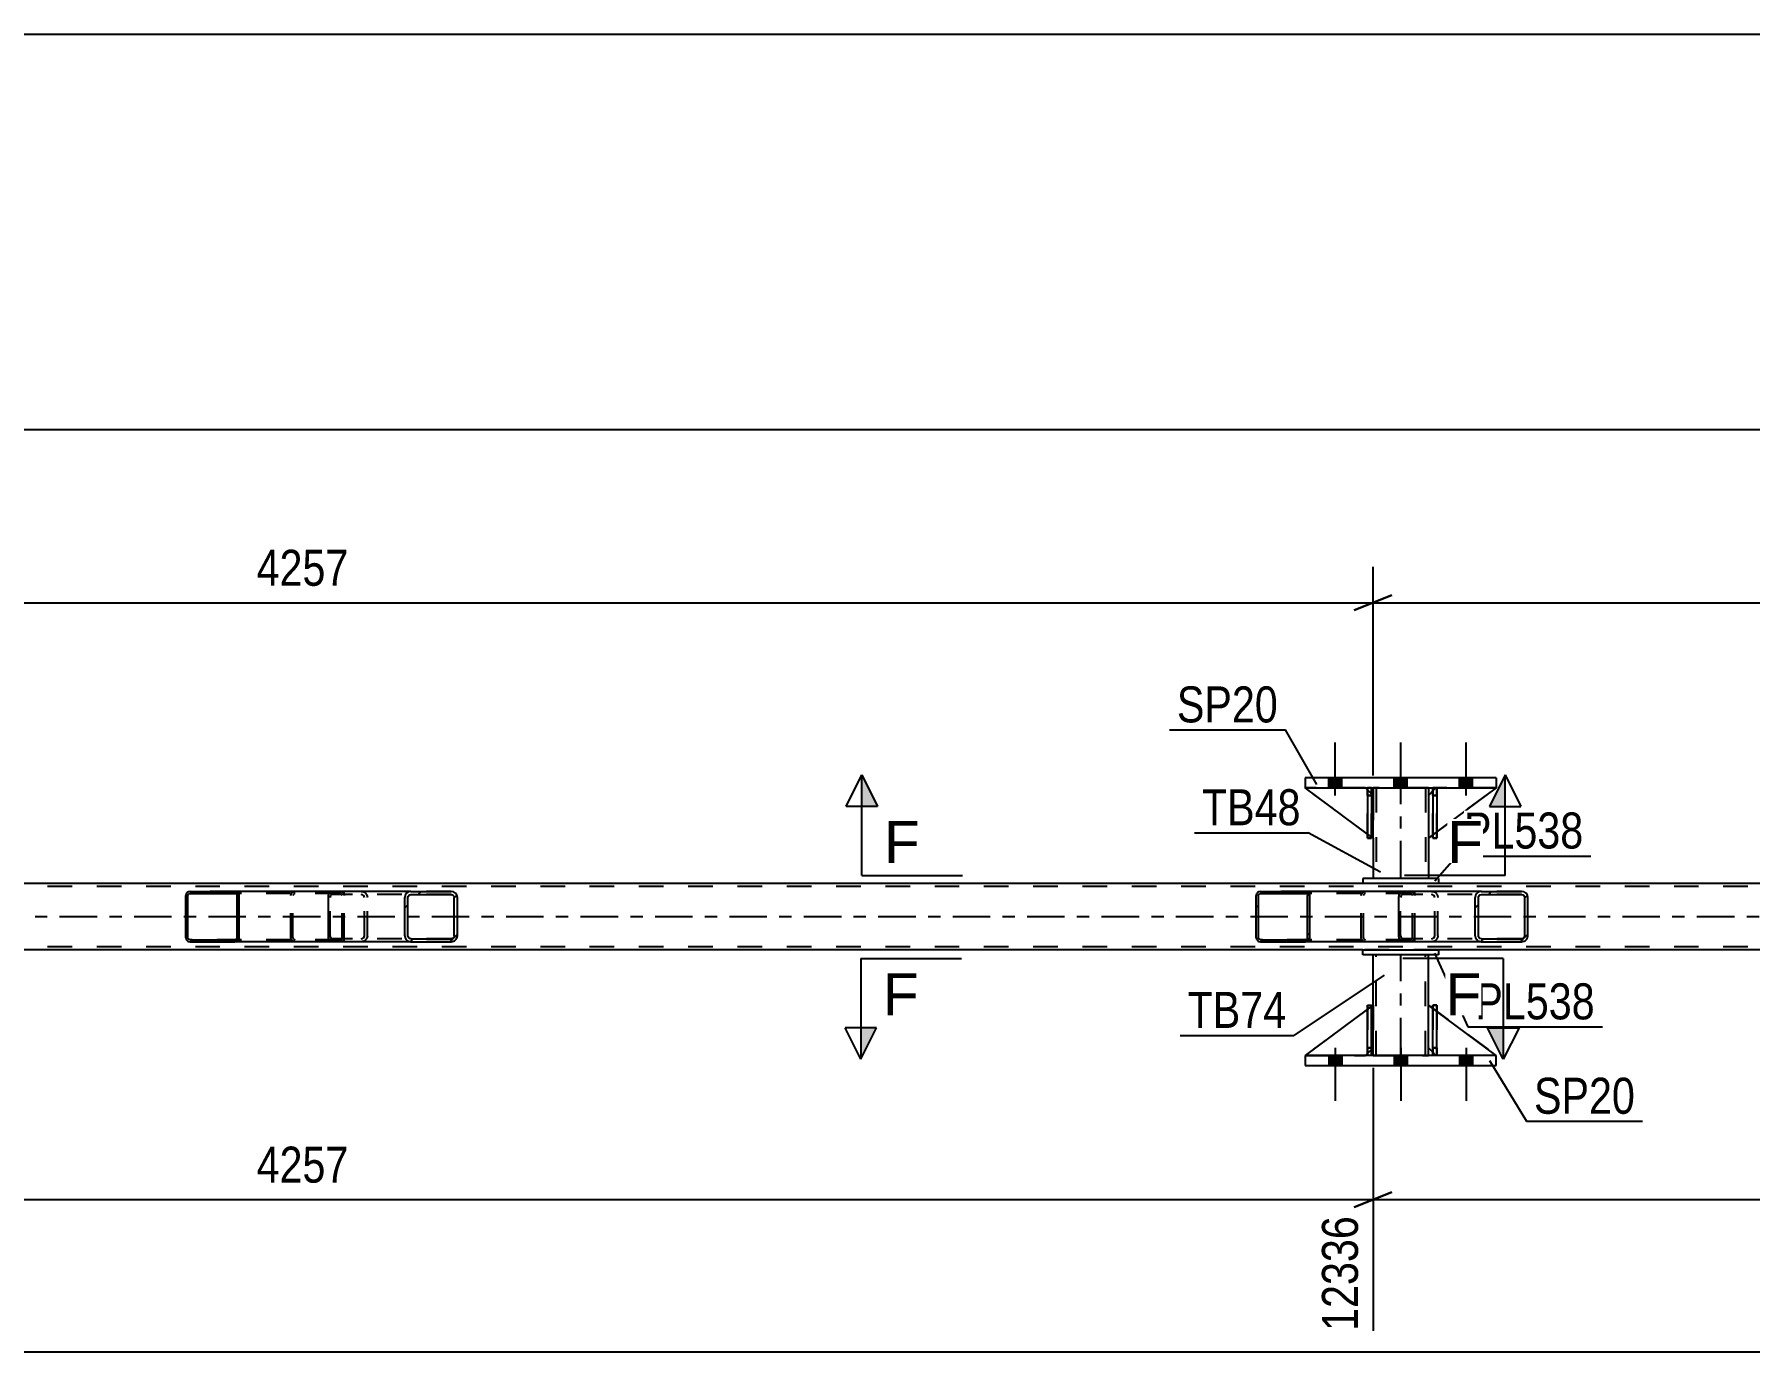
# Model space of a CAD drawing. Header units: millimetres. Extents: x 0 to 1797, y -6 to 560.
# Drawn here: x 1505.7 to 1642.1, y 156.7 to 261.4 of the extents above; entities that cross this region are included whole.
import ezdxf

# ---------------------------------------------------------------- set-up
doc = ezdxf.new("R2010")
doc.units = ezdxf.units.MM
doc.linetypes.add('DXK_LINE_DOT2', pattern=[3.9198, 1.9599, -1.9599])
doc.linetypes.add('DXK_LINE_DOT3', pattern=[5.9187, 2.979, -0.9799, 0.9799, -0.9799])
doc.styles.add('Arial', font='ARIAL.TTF', dxfattribs={"height": 0.2})
doc.styles.add('Arial Narrow', font='ARIALN.TTF', dxfattribs={"height": 0.2})

# ---------------------------------------------------------------- blocks, each defined once
blk = doc.blocks.new('Part-814276781-5389 - 5315')
at = {"color": 2, "linetype": 'Continuous'}
for p, q in [((1617.26, 201.5), (1616.94, 201.5)), ((1616.94, 201.5), (1616.94, 197.5)), ((1617.26, 201.5), (1617.26, 201.5)), ((1617.26, 201.5), (1617.26, 197.5)), ((1617.26, 197.5), (1616.94, 197.5))]:
    blk.add_line(p, q, dxfattribs=at)
at = {"color": 7, "linetype": 'DXK_LINE_DOT2'}
for p, q in [((1616.94, 200.9), (1616.94, 201.5)), ((1617.26, 200.9), (1616.94, 200.9)), ((1616.94, 200.9), (1616.94, 197.5)), ((1617.26, 200.9), (1617.26, 201.5)), ((1617.26, 201.5), (1617.26, 201.5)), ((1617.26, 197.5), (1617.26, 200.9))]:
    blk.add_line(p, q, dxfattribs=at)
blk = doc.blocks.new('Part-814276781-5318 - 5315')
at = {"linetype": 'Continuous'}
h = blk.add_hatch(dxfattribs=at)
h.set_pattern_fill('', scale=0.7, style=0, pattern_type=0)
h.set_pattern_definition([(45, (1521.9888, 193.0652), (-1.57154, 1.57154), [])])
h.paths.add_polyline_path([(1522.01, 192.94), (1521.99, 193.07), (1521.91, 193.17), (1521.8, 193.24), (1521.67, 193.26), (1518.1, 193.26), (1517.97, 193.24), (1517.86, 193.17), (1517.78, 193.07), (1517.76, 192.94), (1517.76, 189.58), (1517.78, 189.46), (1517.86, 189.36), (1517.97, 189.29), (1518.1, 189.26), (1521.67, 189.26), (1521.8, 189.29), (1521.91, 189.36), (1521.99, 189.46), (1522.01, 189.58)])
h.paths.add_polyline_path([(1521.83, 189.52), (1521.79, 189.47), (1521.74, 189.43), (1521.67, 189.42), (1518.1, 189.42), (1518.03, 189.43), (1517.98, 189.47), (1517.94, 189.52), (1517.93, 189.58), (1517.93, 192.94), (1517.94, 193), (1517.98, 193.06), (1518.03, 193.09), (1518.1, 193.1), (1521.67, 193.1), (1521.74, 193.09), (1521.79, 193.06), (1521.83, 193), (1521.84, 192.94), (1521.84, 189.58)])
at = {"color": 2, "linetype": 'Continuous'}
for p, q in [((1517.78, 193.07), (1517.76, 192.94)), ((1517.76, 189.58), (1517.76, 192.94)), ((1517.93, 192.94), (1517.94, 193)), ((1517.93, 189.58), (1517.93, 192.94)), ((1517.94, 193), (1517.98, 193.06)), ((1518.1, 193.26), (1517.97, 193.24)), ((1517.98, 193.06), (1518.03, 193.09)), ((1518.03, 193.09), (1518.1, 193.1)), ((1518.1, 193.26), (1521.67, 193.26)), ((1518.1, 193.1), (1521.67, 193.1)), ((1529.37, 193.26), (1521.67, 193.26)), ((1521.8, 193.24), (1521.67, 193.26)), ((1521.67, 193.1), (1521.74, 193.09)), ((1521.74, 193.09), (1521.79, 193.06)), ((1521.79, 193.06), (1521.83, 193)), ((1521.83, 193), (1521.84, 192.94)), ((1521.84, 189.58), (1521.84, 192.94)), ((1522.01, 192.94), (1521.99, 193.07)), ((1522.01, 189.58), (1522.01, 192.94)), ((1517.76, 189.58), (1517.78, 189.46)), ((1517.94, 189.52), (1517.93, 189.58)), ((1517.98, 189.47), (1517.94, 189.52)), ((1517.97, 189.29), (1518.1, 189.26)), ((1518.03, 189.43), (1517.98, 189.47)), ((1518.1, 189.42), (1518.03, 189.43)), ((1518.1, 189.42), (1521.67, 189.42)), ((1518.1, 189.26), (1521.67, 189.26)), ((1521.74, 189.43), (1521.67, 189.42)), ((1521.67, 189.26), (1521.8, 189.29)), ((1529.37, 189.26), (1521.67, 189.26)), ((1521.79, 189.47), (1521.74, 189.43)), ((1521.83, 189.52), (1521.79, 189.47)), ((1521.84, 189.58), (1521.83, 189.52)), ((1521.99, 189.46), (1522.01, 189.58))]:
    blk.add_line(p, q, dxfattribs=at)
at = {"color": 7, "linetype": 'DXK_LINE_DOT2'}
for p, q in [((1521.67, 193.26), (1518.1, 193.26)), ((1530.02, 193.1), (1518.1, 193.1)), ((1526.11, 192.94), (1526.13, 193.07)), ((1526.11, 189.58), (1526.11, 192.94)), ((1526.29, 193), (1526.28, 192.94)), ((1526.28, 189.58), (1526.28, 192.94)), ((1526.33, 193.06), (1526.29, 193)), ((1526.32, 193.24), (1526.45, 193.26)), ((1526.38, 193.09), (1526.33, 193.06)), ((1526.45, 193.1), (1526.38, 193.09)), ((1530.02, 193.26), (1529.37, 193.26)), ((1530.02, 193.26), (1530.15, 193.24)), ((1530.09, 193.09), (1530.02, 193.1)), ((1530.14, 193.06), (1530.09, 193.09)), ((1530.18, 193), (1530.14, 193.06)), ((1530.19, 192.94), (1530.18, 193)), ((1530.19, 189.58), (1530.19, 192.94)), ((1530.34, 193.07), (1530.36, 192.97)), ((1530.36, 192.97), (1530.36, 192.94)), ((1530.36, 189.58), (1530.36, 192.94)), ((1530.02, 189.42), (1518.1, 189.42)), ((1521.67, 189.26), (1518.1, 189.26)), ((1526.13, 189.46), (1526.11, 189.58)), ((1526.28, 189.58), (1526.29, 189.52)), ((1526.29, 189.52), (1526.33, 189.47)), ((1526.45, 189.26), (1526.32, 189.29)), ((1526.33, 189.47), (1526.34, 189.46)), ((1526.34, 189.46), (1526.38, 189.43)), ((1526.38, 189.43), (1526.45, 189.42)), ((1530.02, 189.26), (1529.37, 189.26)), ((1530.02, 189.42), (1530.09, 189.43)), ((1530.15, 189.29), (1530.02, 189.26)), ((1530.09, 189.43), (1530.14, 189.47)), ((1530.14, 189.47), (1530.18, 189.52)), ((1530.18, 189.52), (1530.19, 189.58)), ((1530.36, 189.56), (1530.34, 189.46)), ((1530.36, 189.58), (1530.36, 189.56))]:
    blk.add_line(p, q, dxfattribs=at)
at = {"color": 2, "linetype": 'Continuous'}
for centre, start, end in [((1518.09, 192.93), 110.7583, 155.68), ((1521.69, 192.93), 24.32, 69.2417), ((1518.09, 189.6), 204.32, 249.2417), ((1521.69, 189.6), 290.7583, 335.68)]:
    blk.add_arc(centre, 0.331, start, end, dxfattribs=at)
at = {"color": 7, "linetype": 'DXK_LINE_DOT2'}
for centre, start, end in [((1526.43, 192.93), 110.7583, 155.68), ((1530.04, 192.93), 24.32, 69.2417), ((1526.43, 189.6), 204.32, 249.2417), ((1530.04, 189.6), 290.7583, 335.68)]:
    blk.add_arc(centre, 0.331, start, end, dxfattribs=at)
blk = doc.blocks.new('Part-814276781-5432 - 5315')
at = {"color": 2, "linetype": 'Continuous'}
for p, q in [((1611.74, 180.22), (1611.74, 184.22)), ((1611.74, 184.22), (1612.06, 184.22)), ((1612.06, 180.22), (1612.06, 184.22)), ((1611.74, 180.22), (1611.74, 180.22)), ((1612.06, 180.22), (1611.74, 180.22))]:
    blk.add_line(p, q, dxfattribs=at)
at = {"color": 7, "linetype": 'DXK_LINE_DOT2'}
for p, q in [((1611.74, 184.22), (1611.74, 180.82)), ((1612.06, 180.82), (1612.06, 184.22)), ((1611.74, 180.82), (1611.74, 180.22)), ((1611.74, 180.82), (1612.06, 180.82)), ((1612.06, 180.22), (1612.06, 180.82)), ((1612.06, 180.22), (1612.06, 180.22))]:
    blk.add_line(p, q, dxfattribs=at)
blk = doc.blocks.new('Part-814276781-5319 - 5315')
at = {"linetype": 'Continuous'}
h = blk.add_hatch(dxfattribs=at)
h.set_pattern_fill('', scale=0.7, style=0, pattern_type=0)
h.set_pattern_definition([(45, (1539.3211, 192.9664), (-1.57154, 1.57154), [])])
h.paths.add_polyline_path([(1539.36, 192.78), (1539.32, 192.97), (1539.21, 193.12), (1539.05, 193.23), (1538.86, 193.26), (1535.67, 193.26), (1535.48, 193.23), (1535.32, 193.12), (1535.21, 192.97), (1535.17, 192.78), (1535.17, 189.74), (1535.21, 189.56), (1535.32, 189.4), (1535.48, 189.3), (1535.67, 189.26), (1538.86, 189.26), (1539.05, 189.3), (1539.21, 189.4), (1539.32, 189.56), (1539.36, 189.74)])
h.paths.add_polyline_path([(1539.09, 189.65), (1539.03, 189.57), (1538.95, 189.52), (1538.86, 189.5), (1535.67, 189.5), (1535.58, 189.52), (1535.49, 189.57), (1535.44, 189.65), (1535.42, 189.74), (1535.42, 192.78), (1535.44, 192.87), (1535.49, 192.95), (1535.58, 193), (1535.67, 193.02), (1538.86, 193.02), (1538.95, 193), (1539.03, 192.95), (1539.09, 192.87), (1539.11, 192.78), (1539.11, 189.74)])
at = {"color": 2, "linetype": 'Continuous'}
for p, q in [((1529.1, 192.78), (1529.12, 192.97)), ((1529.1, 189.74), (1529.1, 192.78)), ((1529.12, 192.97), (1529.18, 193.12)), ((1529.18, 193.12), (1529.27, 193.23)), ((1529.27, 193.23), (1529.37, 193.26)), ((1535.67, 193.26), (1529.37, 193.26)), ((1535.21, 192.97), (1535.17, 192.78)), ((1535.17, 189.74), (1535.17, 192.78)), ((1535.42, 192.78), (1535.44, 192.87)), ((1535.42, 189.74), (1535.42, 192.78)), ((1535.44, 192.87), (1535.49, 192.95)), ((1535.67, 193.26), (1535.48, 193.23)), ((1535.49, 192.95), (1535.58, 193)), ((1535.58, 193), (1535.67, 193.02)), ((1535.67, 193.26), (1538.86, 193.26)), ((1535.67, 193.02), (1538.86, 193.02)), ((1539.05, 193.23), (1538.86, 193.26)), ((1538.86, 193.02), (1538.95, 193)), ((1538.95, 193), (1539.03, 192.95)), ((1539.03, 192.95), (1539.09, 192.87)), ((1539.09, 192.87), (1539.11, 192.78)), ((1539.11, 189.74), (1539.11, 192.78)), ((1539.36, 192.78), (1539.32, 192.97)), ((1539.36, 189.74), (1539.36, 192.78)), ((1529.12, 189.56), (1529.1, 189.74)), ((1535.17, 189.74), (1535.21, 189.56)), ((1535.44, 189.65), (1535.42, 189.74)), ((1535.49, 189.57), (1535.44, 189.65)), ((1539.09, 189.65), (1539.03, 189.57)), ((1539.11, 189.74), (1539.09, 189.65)), ((1539.32, 189.56), (1539.36, 189.74)), ((1529.18, 189.4), (1529.12, 189.56)), ((1529.27, 189.3), (1529.18, 189.4)), ((1529.37, 189.26), (1529.27, 189.3)), ((1535.67, 189.26), (1529.37, 189.26)), ((1535.48, 189.3), (1535.67, 189.26)), ((1535.58, 189.52), (1535.49, 189.57)), ((1535.67, 189.5), (1535.58, 189.52)), ((1535.67, 189.5), (1538.86, 189.5)), ((1535.67, 189.26), (1538.86, 189.26)), ((1538.95, 189.52), (1538.86, 189.5)), ((1538.86, 189.26), (1539.05, 189.3)), ((1539.03, 189.57), (1538.95, 189.52))]:
    blk.add_line(p, q, dxfattribs=at)
at = {"color": 7, "linetype": 'DXK_LINE_DOT2'}
for p, q in [((1529.25, 192.87), (1529.24, 192.78)), ((1529.24, 189.74), (1529.24, 192.78)), ((1529.28, 192.95), (1529.25, 192.87)), ((1529.32, 193), (1529.28, 192.95)), ((1529.37, 193.02), (1529.32, 193)), ((1538.86, 193.02), (1529.37, 193.02)), ((1530.36, 193.02), (1530.36, 193.26)), ((1531.71, 193.26), (1531.9, 193.23)), ((1531.8, 193), (1531.71, 193.02)), ((1531.88, 192.95), (1531.8, 193)), ((1531.94, 192.87), (1531.88, 192.95)), ((1531.96, 192.78), (1531.94, 192.87)), ((1531.96, 189.74), (1531.96, 192.78)), ((1532.17, 192.97), (1532.21, 192.78)), ((1532.21, 189.74), (1532.21, 192.78)), ((1538.86, 193.26), (1535.67, 193.26)), ((1529.24, 189.74), (1529.25, 189.65)), ((1529.25, 189.65), (1529.28, 189.57)), ((1531.88, 189.57), (1531.94, 189.65)), ((1531.94, 189.65), (1531.96, 189.74)), ((1532.21, 189.74), (1532.17, 189.56)), ((1529.28, 189.57), (1529.32, 189.52)), ((1529.32, 189.52), (1529.37, 189.5)), ((1538.86, 189.5), (1529.37, 189.5)), ((1530.36, 189.26), (1530.36, 189.5)), ((1531.71, 189.5), (1531.8, 189.52)), ((1531.9, 189.3), (1531.71, 189.26)), ((1531.8, 189.52), (1531.88, 189.57)), ((1538.86, 189.26), (1535.67, 189.26))]:
    blk.add_line(p, q, dxfattribs=at)
for centre, start, end in [((1531.72, 192.77), 23.8494, 68.8059), ((1531.72, 189.76), 291.1941, 336.1506)]:
    blk.add_arc(centre, 0.492, start, end, dxfattribs=at)
at = {"color": 2, "linetype": 'Continuous'}
for centre, start, end in [((1535.66, 192.77), 111.1941, 156.1506), ((1538.87, 192.77), 23.8494, 68.8059), ((1535.66, 189.76), 203.8494, 248.8059), ((1538.87, 189.76), 291.1941, 336.1506)]:
    blk.add_arc(centre, 0.492, start, end, dxfattribs=at)
blk = doc.blocks.new('Part-814276781-5442 - 5315')
at = {"color": 7, "linetype": 'DXK_LINE_DOT2'}
for p, q in [((1612.18, 184.22), (1606.78, 180.22)), ((1612.18, 180.82), (1612.18, 184.22)), ((1612.18, 184.22), (1612.18, 180.82)), ((1606.78, 180.22), (1611.58, 180.22)), ((1611.58, 180.22), (1612.18, 180.82)), ((1612.18, 180.82), (1611.58, 180.22)), ((1612.18, 180.82), (1612.18, 180.82))]:
    blk.add_line(p, q, dxfattribs=at)
blk = doc.blocks.new('Part-814276781-5431 - 5315')
at = {"color": 2, "linetype": 'Continuous'}
for p, q in [((1612.18, 184.22), (1612.18, 188.22)), ((1616.58, 184.22), (1616.58, 188.22)), ((1612.18, 180.22), (1612.18, 180.82)), ((1616.58, 180.22), (1616.58, 180.82))]:
    blk.add_line(p, q, dxfattribs=at)
at = {"color": 7, "linetype": 'DXK_LINE_DOT2'}
for p, q in [((1616.58, 188.22), (1612.18, 188.22)), ((1612.42, 180.22), (1612.42, 188.22)), ((1616.34, 180.22), (1616.34, 188.22)), ((1612.18, 180.82), (1612.18, 184.22)), ((1616.58, 180.82), (1616.58, 184.22)), ((1612.18, 180.22), (1616.58, 180.22))]:
    blk.add_line(p, q, dxfattribs=at)
at = {"color": 7, "linetype": 'DXK_LINE_DOT3'}
blk.add_line((1614.38, 180.22), (1614.38, 188.22), dxfattribs=at)
blk = doc.blocks.new('Part-814276781-5439 - 5315')
at = {"color": 2, "linetype": 'Continuous'}
for p, q in [((1612.18, 184.22), (1612.06, 184.13)), ((1612.18, 180.82), (1612.18, 184.22)), ((1611.74, 183.89), (1606.78, 180.22)), ((1611.74, 180.38), (1611.58, 180.22)), ((1612.18, 180.82), (1612.06, 180.7)), ((1612.18, 180.82), (1612.18, 180.82))]:
    blk.add_line(p, q, dxfattribs=at)
at = {"color": 7, "linetype": 'DXK_LINE_DOT2'}
for p, q in [((1612.18, 180.82), (1612.18, 184.22)), ((1612.06, 184.13), (1611.74, 183.89)), ((1606.78, 180.22), (1611.58, 180.22)), ((1612.18, 180.82), (1611.58, 180.22)), ((1612.06, 180.7), (1611.74, 180.38))]:
    blk.add_line(p, q, dxfattribs=at)
blk = doc.blocks.new('Part-814276781-5365 - 5315')
at = {"color": 2, "linetype": 'Continuous'}
for p, q in [((1621.98, 202.3), (1606.78, 202.3)), ((1606.78, 202.3), (1606.78, 201.5)), ((1621.98, 202.3), (1621.98, 201.5)), ((1606.78, 201.5), (1621.98, 201.5))]:
    blk.add_line(p, q, dxfattribs=at)
blk = doc.blocks.new('Bolt-814276781-5426 - 5315')
at = {"linetype": 'Continuous'}
for points in [[(1609.7, 180.22), (1608.66, 180.22), (1608.66, 179.42), (1609.7, 179.42)], [(1609.7, 180.22), (1608.66, 180.22), (1608.66, 179.42), (1609.7, 179.42)], [(1609.7, 180.22), (1608.66, 180.22), (1608.66, 179.42), (1609.7, 179.42)], [(1614.9, 180.22), (1613.86, 180.22), (1613.86, 179.42), (1614.9, 179.42)], [(1614.9, 180.22), (1613.86, 180.22), (1613.86, 179.42), (1614.9, 179.42)], [(1620.1, 180.22), (1619.06, 180.22), (1619.06, 179.42), (1620.1, 179.42)], [(1620.1, 180.22), (1619.06, 180.22), (1619.06, 179.42), (1620.1, 179.42)], [(1620.1, 180.22), (1619.06, 180.22), (1619.06, 179.42), (1620.1, 179.42)]]:
    blk.add_hatch(color=1, dxfattribs=at).paths.add_polyline_path(points)
at = {"color": 1, "linetype": 'Continuous'}
for p, q in [((1608.66, 180.22), (1608.66, 179.42)), ((1608.66, 180.22), (1608.66, 179.42)), ((1608.66, 180.22), (1608.66, 179.42)), ((1609.18, 180.82), (1609.18, 176.62)), ((1609.18, 180.82), (1609.18, 176.62)), ((1609.18, 180.82), (1609.18, 176.62)), ((1609.7, 180.22), (1609.7, 179.42)), ((1609.7, 180.22), (1609.7, 179.42)), ((1609.7, 180.22), (1609.7, 179.42)), ((1613.86, 180.22), (1613.86, 179.42)), ((1613.86, 180.22), (1613.86, 179.42)), ((1614.38, 180.82), (1614.38, 176.62)), ((1614.38, 180.82), (1614.38, 176.62)), ((1614.9, 180.22), (1614.9, 179.42)), ((1614.9, 180.22), (1614.9, 179.42)), ((1619.06, 180.22), (1619.06, 179.42)), ((1619.06, 180.22), (1619.06, 179.42)), ((1619.06, 180.22), (1619.06, 179.42)), ((1619.58, 180.82), (1619.58, 176.62)), ((1619.58, 180.82), (1619.58, 176.62)), ((1619.58, 180.82), (1619.58, 176.62)), ((1620.1, 180.22), (1620.1, 179.42)), ((1620.1, 180.22), (1620.1, 179.42)), ((1620.1, 180.22), (1620.1, 179.42))]:
    blk.add_line(p, q, dxfattribs=at)
blk = doc.blocks.new('Part-814276781-5490 - 5315')
at = {"color": 7, "linetype": 'DXK_LINE_DOT2'}
for p, q in [((1616.58, 180.82), (1616.58, 184.22)), ((1616.58, 184.22), (1621.98, 180.22)), ((1617.18, 180.22), (1616.58, 180.82)), ((1621.98, 180.22), (1617.18, 180.22))]:
    blk.add_line(p, q, dxfattribs=at)
blk = doc.blocks.new('Part-814276781-5379 - 5315')
at = {"color": 7, "linetype": 'DXK_LINE_DOT2'}
for p, q in [((1612.18, 197.5), (1606.78, 201.5)), ((1606.78, 201.5), (1611.58, 201.5)), ((1611.58, 201.5), (1612.18, 200.9)), ((1612.18, 200.9), (1611.58, 201.5)), ((1612.18, 200.9), (1612.18, 197.5)), ((1612.18, 200.9), (1612.18, 200.9)), ((1612.18, 200.9), (1612.18, 197.5))]:
    blk.add_line(p, q, dxfattribs=at)
blk = doc.blocks.new('Part-814276781-5380 - 5315')
at = {"color": 2, "linetype": 'Continuous'}
for p, q in [((1612.06, 201.5), (1611.74, 201.5)), ((1611.74, 201.5), (1611.74, 197.5)), ((1612.06, 201.5), (1612.06, 201.5)), ((1612.06, 201.5), (1612.06, 197.5)), ((1612.06, 197.5), (1611.74, 197.5))]:
    blk.add_line(p, q, dxfattribs=at)
at = {"color": 7, "linetype": 'DXK_LINE_DOT2'}
for p, q in [((1611.74, 200.9), (1611.74, 201.5)), ((1612.06, 200.9), (1611.74, 200.9)), ((1611.74, 200.9), (1611.74, 197.5)), ((1612.06, 200.9), (1612.06, 201.5)), ((1612.06, 201.5), (1612.06, 201.5)), ((1612.06, 197.5), (1612.06, 200.9))]:
    blk.add_line(p, q, dxfattribs=at)
blk = doc.blocks.new('Part-814276781-5445 - 5315')
at = {"color": 7, "linetype": 'DXK_LINE_DOT2'}
for p, q in [((1611.74, 200.9), (1611.74, 201.5)), ((1611.74, 201.5), (1611.74, 201.5)), ((1611.74, 201.5), (1611.74, 197.5)), ((1612.06, 201.5), (1611.74, 201.5)), ((1611.74, 197.5), (1611.74, 200.9)), ((1611.74, 200.9), (1612.06, 200.9)), ((1612.06, 200.9), (1612.06, 201.5)), ((1612.06, 197.5), (1612.06, 201.5)), ((1612.06, 200.9), (1612.06, 197.5)), ((1611.74, 197.5), (1612.06, 197.5))]:
    blk.add_line(p, q, dxfattribs=at)
blk = doc.blocks.new('Part-814276781-5381 - 5315')
at = {"color": 7, "linetype": 'DXK_LINE_DOT2'}
for p, q in [((1617.26, 184.22), (1616.94, 184.22)), ((1616.94, 180.82), (1616.94, 184.22)), ((1616.94, 184.22), (1616.94, 180.22)), ((1617.26, 184.22), (1617.26, 180.82)), ((1617.26, 180.22), (1617.26, 184.22)), ((1617.26, 180.82), (1616.94, 180.82)), ((1616.94, 180.22), (1616.94, 180.82)), ((1617.26, 180.22), (1616.94, 180.22)), ((1617.26, 180.82), (1617.26, 180.22)), ((1617.26, 180.22), (1617.26, 180.22))]:
    blk.add_line(p, q, dxfattribs=at)
blk = doc.blocks.new('Bolt-814276781-5391 - 5315')
at = {"linetype": 'Continuous'}
for points in [[(1608.66, 201.5), (1609.7, 201.5), (1609.7, 202.3), (1608.66, 202.3)], [(1608.66, 201.5), (1609.7, 201.5), (1609.7, 202.3), (1608.66, 202.3)], [(1608.66, 201.5), (1609.7, 201.5), (1609.7, 202.3), (1608.66, 202.3)], [(1613.86, 201.5), (1614.9, 201.5), (1614.9, 202.3), (1613.86, 202.3)], [(1613.86, 201.5), (1614.9, 201.5), (1614.9, 202.3), (1613.86, 202.3)], [(1619.06, 201.5), (1620.1, 201.5), (1620.1, 202.3), (1619.06, 202.3)], [(1619.06, 201.5), (1620.1, 201.5), (1620.1, 202.3), (1619.06, 202.3)], [(1619.06, 201.5), (1620.1, 201.5), (1620.1, 202.3), (1619.06, 202.3)]]:
    blk.add_hatch(color=1, dxfattribs=at).paths.add_polyline_path(points)
at = {"color": 1, "linetype": 'Continuous'}
for p, q in [((1609.18, 200.9), (1609.18, 205.1)), ((1609.18, 200.9), (1609.18, 205.1)), ((1609.18, 200.9), (1609.18, 205.1)), ((1614.38, 200.9), (1614.38, 205.1)), ((1614.38, 200.9), (1614.38, 205.1)), ((1619.58, 200.9), (1619.58, 205.1)), ((1619.58, 200.9), (1619.58, 205.1)), ((1619.58, 200.9), (1619.58, 205.1)), ((1608.66, 201.5), (1608.66, 202.3)), ((1608.66, 201.5), (1608.66, 202.3)), ((1608.66, 201.5), (1608.66, 202.3)), ((1609.7, 201.5), (1609.7, 202.3)), ((1609.7, 201.5), (1609.7, 202.3)), ((1609.7, 201.5), (1609.7, 202.3)), ((1613.86, 201.5), (1613.86, 202.3)), ((1613.86, 201.5), (1613.86, 202.3)), ((1614.9, 201.5), (1614.9, 202.3)), ((1614.9, 201.5), (1614.9, 202.3)), ((1619.06, 201.5), (1619.06, 202.3)), ((1619.06, 201.5), (1619.06, 202.3)), ((1619.06, 201.5), (1619.06, 202.3)), ((1620.1, 201.5), (1620.1, 202.3)), ((1620.1, 201.5), (1620.1, 202.3)), ((1620.1, 201.5), (1620.1, 202.3))]:
    blk.add_line(p, q, dxfattribs=at)
blk = doc.blocks.new('Part-814276781-5412 - 5315')
at = {"linetype": 'Continuous'}
h = blk.add_hatch(dxfattribs=at)
h.set_pattern_fill('', scale=0.7, style=0, pattern_type=0)
h.set_pattern_definition([(45, (1607.123, 193.0652), (-1.57154, 1.57154), [])])
h.paths.add_polyline_path([(1607.15, 192.94), (1607.12, 193.07), (1607.05, 193.17), (1606.94, 193.24), (1606.81, 193.26), (1603.23, 193.26), (1603.1, 193.24), (1602.99, 193.17), (1602.92, 193.07), (1602.89, 192.94), (1602.89, 189.58), (1602.92, 189.46), (1602.99, 189.36), (1603.1, 189.29), (1603.23, 189.26), (1606.81, 189.26), (1606.94, 189.29), (1607.05, 189.36), (1607.12, 189.46), (1607.15, 189.58)])
h.paths.add_polyline_path([(1606.97, 189.52), (1606.93, 189.47), (1606.87, 189.43), (1606.81, 189.42), (1603.23, 189.42), (1603.17, 189.43), (1603.11, 189.47), (1603.08, 189.52), (1603.06, 189.58), (1603.06, 192.94), (1603.08, 193), (1603.11, 193.06), (1603.17, 193.09), (1603.23, 193.1), (1606.81, 193.1), (1606.87, 193.09), (1606.93, 193.06), (1606.97, 193), (1606.98, 192.94), (1606.98, 189.58)])
at = {"color": 2, "linetype": 'Continuous'}
for p, q in [((1602.92, 193.07), (1602.89, 192.94)), ((1602.89, 189.58), (1602.89, 192.94)), ((1603.06, 192.94), (1603.08, 193)), ((1603.06, 189.58), (1603.06, 192.94)), ((1603.08, 193), (1603.11, 193.06)), ((1603.23, 193.26), (1603.1, 193.24)), ((1603.11, 193.06), (1603.17, 193.09)), ((1603.17, 193.09), (1603.23, 193.1)), ((1603.23, 193.26), (1606.81, 193.26)), ((1603.23, 193.1), (1606.81, 193.1)), ((1614.51, 193.26), (1606.81, 193.26)), ((1606.94, 193.24), (1606.81, 193.26)), ((1606.81, 193.1), (1606.87, 193.09)), ((1606.87, 193.09), (1606.93, 193.06)), ((1606.93, 193.06), (1606.97, 193)), ((1606.97, 193), (1606.98, 192.94)), ((1606.98, 189.58), (1606.98, 192.94)), ((1607.15, 192.94), (1607.12, 193.07)), ((1607.15, 189.58), (1607.15, 192.94)), ((1602.89, 189.58), (1602.92, 189.46)), ((1603.08, 189.52), (1603.06, 189.58)), ((1603.11, 189.47), (1603.08, 189.52)), ((1603.1, 189.29), (1603.23, 189.26)), ((1603.17, 189.43), (1603.11, 189.47)), ((1603.23, 189.42), (1603.17, 189.43)), ((1603.23, 189.42), (1606.81, 189.42)), ((1603.23, 189.26), (1606.81, 189.26)), ((1606.87, 189.43), (1606.81, 189.42)), ((1606.81, 189.26), (1606.94, 189.29)), ((1614.51, 189.26), (1606.81, 189.26)), ((1606.93, 189.47), (1606.87, 189.43)), ((1606.97, 189.52), (1606.93, 189.47)), ((1606.98, 189.58), (1606.97, 189.52)), ((1607.12, 189.46), (1607.15, 189.58))]:
    blk.add_line(p, q, dxfattribs=at)
at = {"color": 7, "linetype": 'DXK_LINE_DOT2'}
for p, q in [((1606.81, 193.26), (1603.23, 193.26)), ((1615.16, 193.1), (1603.23, 193.1)), ((1611.24, 192.94), (1611.27, 193.07)), ((1611.24, 189.58), (1611.24, 192.94)), ((1611.42, 193), (1611.41, 192.94)), ((1611.41, 189.58), (1611.41, 192.94)), ((1611.46, 193.06), (1611.42, 193)), ((1611.45, 193.24), (1611.58, 193.26)), ((1611.52, 193.09), (1611.46, 193.06)), ((1611.58, 193.1), (1611.52, 193.09)), ((1615.16, 193.26), (1614.51, 193.26)), ((1615.16, 193.26), (1615.29, 193.24)), ((1615.22, 193.09), (1615.16, 193.1)), ((1615.28, 193.06), (1615.22, 193.09)), ((1615.32, 193), (1615.28, 193.06)), ((1615.33, 192.94), (1615.32, 193)), ((1615.33, 189.58), (1615.33, 192.94)), ((1615.47, 193.07), (1615.49, 192.97)), ((1615.49, 192.97), (1615.5, 192.94)), ((1615.5, 189.58), (1615.5, 192.94)), ((1615.16, 189.42), (1603.23, 189.42)), ((1606.81, 189.26), (1603.23, 189.26)), ((1611.27, 189.46), (1611.24, 189.58)), ((1611.41, 189.58), (1611.42, 189.52)), ((1611.42, 189.52), (1611.46, 189.47)), ((1611.58, 189.26), (1611.45, 189.29)), ((1611.46, 189.47), (1611.48, 189.46)), ((1611.48, 189.46), (1611.52, 189.43)), ((1611.52, 189.43), (1611.58, 189.42)), ((1615.16, 189.26), (1614.51, 189.26)), ((1615.16, 189.42), (1615.22, 189.43)), ((1615.29, 189.29), (1615.16, 189.26)), ((1615.22, 189.43), (1615.28, 189.47)), ((1615.28, 189.47), (1615.32, 189.52)), ((1615.32, 189.52), (1615.33, 189.58)), ((1615.49, 189.56), (1615.47, 189.46)), ((1615.5, 189.58), (1615.49, 189.56))]:
    blk.add_line(p, q, dxfattribs=at)
at = {"color": 2, "linetype": 'Continuous'}
for centre, start, end in [((1603.22, 192.93), 110.7583, 155.68), ((1606.82, 192.93), 24.32, 69.2417), ((1603.22, 189.6), 204.32, 249.2417), ((1606.82, 189.6), 290.7583, 335.68)]:
    blk.add_arc(centre, 0.331, start, end, dxfattribs=at)
at = {"color": 7, "linetype": 'DXK_LINE_DOT2'}
for centre, start, end in [((1611.57, 192.93), 110.7583, 155.68), ((1615.17, 192.93), 24.32, 69.2417), ((1611.57, 189.6), 204.32, 249.2417), ((1615.17, 189.6), 290.7583, 335.68)]:
    blk.add_arc(centre, 0.331, start, end, dxfattribs=at)
blk = doc.blocks.new('Part-814276781-5436 - 5315')
at = {"color": 7, "linetype": 'DXK_LINE_DOT2'}
for p, q in [((1616.94, 200.9), (1616.94, 201.5)), ((1616.94, 201.5), (1616.94, 201.5)), ((1616.94, 201.5), (1616.94, 197.5)), ((1617.26, 201.5), (1616.94, 201.5)), ((1616.94, 197.5), (1616.94, 200.9)), ((1616.94, 200.9), (1617.26, 200.9)), ((1617.26, 200.9), (1617.26, 201.5)), ((1617.26, 197.5), (1617.26, 201.5)), ((1617.26, 200.9), (1617.26, 197.5)), ((1616.94, 197.5), (1617.26, 197.5))]:
    blk.add_line(p, q, dxfattribs=at)
blk = doc.blocks.new('Part-814276781-5449 - 5315')
at = {"color": 2, "linetype": 'Continuous'}
for p, q in [((1611.74, 197.83), (1606.78, 201.5)), ((1611.74, 201.35), (1611.58, 201.5)), ((1612.18, 200.9), (1612.06, 201.03)), ((1612.18, 200.9), (1612.18, 200.9)), ((1612.18, 197.5), (1612.18, 200.9)), ((1612.06, 197.6), (1612.18, 197.5)), ((1612.18, 197.5), (1612.18, 197.5))]:
    blk.add_line(p, q, dxfattribs=at)
at = {"color": 7, "linetype": 'DXK_LINE_DOT2'}
for p, q in [((1611.58, 201.5), (1606.78, 201.5)), ((1611.58, 201.5), (1612.18, 200.9)), ((1612.06, 201.03), (1611.74, 201.35)), ((1612.18, 200.9), (1612.18, 197.5)), ((1612.06, 197.6), (1611.74, 197.83))]:
    blk.add_line(p, q, dxfattribs=at)
blk = doc.blocks.new('Part-814276781-5456 - 5315')
at = {"color": 2, "linetype": 'Continuous'}
for p, q in [((1611.38, 188.62), (1617.38, 188.62)), ((1611.38, 188.22), (1611.38, 188.62)), ((1617.38, 188.62), (1617.38, 188.22)), ((1617.38, 188.22), (1611.38, 188.22))]:
    blk.add_line(p, q, dxfattribs=at)
blk = doc.blocks.new('Part-814276781-5461 - 5315')
at = {"color": 2, "linetype": 'Continuous'}
for p, q in [((1617.38, 194.3), (1611.38, 194.3)), ((1611.38, 194.3), (1611.38, 193.9)), ((1617.38, 193.9), (1611.38, 193.9)), ((1617.38, 194.3), (1617.38, 193.9))]:
    blk.add_line(p, q, dxfattribs=at)
blk = doc.blocks.new('Part-814276781-5500 - 5315')
at = {"color": 2, "linetype": 'Continuous'}
for p, q in [((1616.94, 180.22), (1616.94, 184.22)), ((1616.94, 184.22), (1617.26, 184.22)), ((1617.26, 180.22), (1617.26, 184.22)), ((1616.94, 180.22), (1616.94, 180.22)), ((1617.26, 180.22), (1616.94, 180.22))]:
    blk.add_line(p, q, dxfattribs=at)
at = {"color": 7, "linetype": 'DXK_LINE_DOT2'}
for p, q in [((1616.94, 184.22), (1616.94, 180.82)), ((1617.26, 180.82), (1617.26, 184.22)), ((1616.94, 180.82), (1616.94, 180.22)), ((1616.94, 180.82), (1617.26, 180.82)), ((1617.26, 180.22), (1617.26, 180.82)), ((1617.26, 180.22), (1617.26, 180.22))]:
    blk.add_line(p, q, dxfattribs=at)
blk = doc.blocks.new('Part-814276781-5501 - 5315')
at = {"color": 7, "linetype": 'DXK_LINE_DOT2'}
for p, q in [((1611.74, 184.22), (1612.06, 184.22)), ((1611.74, 180.82), (1611.74, 184.22)), ((1611.74, 184.22), (1611.74, 180.22)), ((1612.06, 184.22), (1612.06, 180.82)), ((1612.06, 180.22), (1612.06, 184.13)), ((1612.06, 180.82), (1611.74, 180.82)), ((1611.74, 180.22), (1611.74, 180.82)), ((1612.06, 180.22), (1611.74, 180.22)), ((1612.06, 180.82), (1612.06, 180.22)), ((1612.06, 180.22), (1612.06, 180.22))]:
    blk.add_line(p, q, dxfattribs=at)
blk = doc.blocks.new('Part-814276781-5529 - 5315')
at = {"color": 2, "linetype": 'Continuous'}
for p, q in [((1621.98, 180.22), (1606.78, 180.22)), ((1606.78, 180.22), (1606.78, 179.42)), ((1621.98, 179.42), (1621.98, 180.22)), ((1606.78, 179.42), (1621.98, 179.42))]:
    blk.add_line(p, q, dxfattribs=at)
blk = doc.blocks.new('Part-814276781-5532 - 5315')
at = {"color": 2, "linetype": 'Continuous'}
for p, q in [((1616.58, 180.82), (1616.58, 184.22)), ((1616.94, 183.96), (1616.58, 184.22)), ((1621.98, 180.22), (1617.26, 183.72)), ((1616.94, 180.47), (1616.58, 180.82))]:
    blk.add_line(p, q, dxfattribs=at)
at = {"color": 7, "linetype": 'DXK_LINE_DOT2'}
for p, q in [((1617.26, 183.72), (1616.94, 183.96)), ((1617.18, 180.22), (1616.94, 180.47)), ((1621.98, 180.22), (1617.18, 180.22)), ((1621.98, 180.22), (1621.98, 180.22)), ((1621.98, 180.22), (1621.98, 180.22))]:
    blk.add_line(p, q, dxfattribs=at)
blk = doc.blocks.new('Part-814276781-5542 - 5315')
at = {"color": 2, "linetype": 'Continuous'}
for p, q in [((1611.38, 193.9), (1447.11, 193.9)), ((1708.63, 193.9), (1617.38, 193.9)), ((1611.38, 188.62), (1447.11, 188.62)), ((1708.63, 188.62), (1617.38, 188.62))]:
    blk.add_line(p, q, dxfattribs=at)
at = {"color": 7, "linetype": 'DXK_LINE_DOT2'}
for p, q in [((1617.38, 193.9), (1611.38, 193.9)), ((1708.63, 193.66), (1134.85, 193.66)), ((1708.63, 188.86), (1134.85, 188.86)), ((1617.38, 188.62), (1611.38, 188.62))]:
    blk.add_line(p, q, dxfattribs=at)
at = {"color": 7, "linetype": 'DXK_LINE_DOT3'}
blk.add_line((1134.85, 191.26), (1708.63, 191.26), dxfattribs=at)
blk = doc.blocks.new('Part-814276781-5567 - 5315')
at = {"color": 2, "linetype": 'Continuous'}
for p, q in [((1612.18, 201.5), (1612.18, 200.9)), ((1616.58, 201.5), (1616.58, 200.9)), ((1612.18, 197.5), (1612.18, 194.3)), ((1616.58, 197.5), (1616.58, 194.3))]:
    blk.add_line(p, q, dxfattribs=at)
at = {"color": 7, "linetype": 'DXK_LINE_DOT2'}
for p, q in [((1616.58, 201.5), (1612.18, 201.5)), ((1612.18, 200.9), (1612.18, 197.5)), ((1612.42, 201.5), (1612.42, 194.3)), ((1616.34, 201.5), (1616.34, 194.3)), ((1616.58, 200.9), (1616.58, 197.5)), ((1616.58, 194.3), (1612.18, 194.3))]:
    blk.add_line(p, q, dxfattribs=at)
at = {"color": 7, "linetype": 'DXK_LINE_DOT3'}
blk.add_line((1614.38, 194.3), (1614.38, 201.5), dxfattribs=at)
blk = doc.blocks.new('Part-814276781-5571 - 5315')
at = {"color": 7, "linetype": 'DXK_LINE_DOT2'}
for p, q in [((1617.18, 201.5), (1616.58, 200.9)), ((1616.58, 197.5), (1621.98, 201.5)), ((1616.58, 200.9), (1616.58, 197.5)), ((1621.98, 201.5), (1617.18, 201.5))]:
    blk.add_line(p, q, dxfattribs=at)
blk = doc.blocks.new('Part-814276781-5582 - 5315')
at = {"color": 2, "linetype": 'Continuous'}
for p, q in [((1616.94, 201.26), (1616.58, 200.9)), ((1616.58, 200.9), (1616.58, 197.5)), ((1621.98, 201.5), (1617.26, 198)), ((1616.94, 197.76), (1616.58, 197.5))]:
    blk.add_line(p, q, dxfattribs=at)
at = {"color": 7, "linetype": 'DXK_LINE_DOT2'}
for p, q in [((1617.18, 201.5), (1616.94, 201.26)), ((1621.98, 201.5), (1617.18, 201.5)), ((1617.26, 198), (1616.94, 197.76))]:
    blk.add_line(p, q, dxfattribs=at)
blk = doc.blocks.new('Part-814276781-5592 - 5315')
at = {"linetype": 'Continuous'}
h = blk.add_hatch(dxfattribs=at)
h.set_pattern_fill('', scale=0.7, style=0, pattern_type=0)
h.set_pattern_definition([(45, (1624.4553, 192.9664), (-1.57154, 1.57154), [])])
h.paths.add_polyline_path([(1624.49, 192.78), (1624.46, 192.97), (1624.35, 193.12), (1624.18, 193.23), (1623.99, 193.26), (1620.81, 193.26), (1620.61, 193.23), (1620.45, 193.12), (1620.34, 192.97), (1620.3, 192.78), (1620.3, 189.74), (1620.34, 189.56), (1620.45, 189.4), (1620.61, 189.3), (1620.81, 189.26), (1623.99, 189.26), (1624.18, 189.3), (1624.35, 189.4), (1624.46, 189.56), (1624.49, 189.74)])
h.paths.add_polyline_path([(1624.22, 189.65), (1624.17, 189.57), (1624.09, 189.52), (1623.99, 189.5), (1620.81, 189.5), (1620.71, 189.52), (1620.63, 189.57), (1620.57, 189.65), (1620.56, 189.74), (1620.56, 192.78), (1620.57, 192.87), (1620.63, 192.95), (1620.71, 193), (1620.81, 193.02), (1623.99, 193.02), (1624.09, 193), (1624.17, 192.95), (1624.22, 192.87), (1624.24, 192.78), (1624.24, 189.74)])
at = {"color": 2, "linetype": 'Continuous'}
for p, q in [((1614.24, 192.78), (1614.26, 192.97)), ((1614.24, 189.74), (1614.24, 192.78)), ((1614.26, 192.97), (1614.31, 193.12)), ((1614.31, 193.12), (1614.4, 193.23)), ((1614.4, 193.23), (1614.51, 193.26)), ((1620.81, 193.26), (1614.51, 193.26)), ((1620.34, 192.97), (1620.3, 192.78)), ((1620.3, 189.74), (1620.3, 192.78)), ((1620.56, 192.78), (1620.57, 192.87)), ((1620.56, 189.74), (1620.56, 192.78)), ((1620.57, 192.87), (1620.63, 192.95)), ((1620.81, 193.26), (1620.61, 193.23)), ((1620.63, 192.95), (1620.71, 193)), ((1620.71, 193), (1620.81, 193.02)), ((1620.81, 193.26), (1623.99, 193.26)), ((1620.81, 193.02), (1623.99, 193.02)), ((1624.18, 193.23), (1623.99, 193.26)), ((1623.99, 193.02), (1624.09, 193)), ((1624.09, 193), (1624.17, 192.95)), ((1624.17, 192.95), (1624.22, 192.87)), ((1624.22, 192.87), (1624.24, 192.78)), ((1624.24, 189.74), (1624.24, 192.78)), ((1624.49, 192.78), (1624.46, 192.97)), ((1624.49, 189.74), (1624.49, 192.78)), ((1614.26, 189.56), (1614.24, 189.74)), ((1620.3, 189.74), (1620.34, 189.56)), ((1620.57, 189.65), (1620.56, 189.74)), ((1620.63, 189.57), (1620.57, 189.65)), ((1624.22, 189.65), (1624.17, 189.57)), ((1624.24, 189.74), (1624.22, 189.65)), ((1624.46, 189.56), (1624.49, 189.74)), ((1614.31, 189.4), (1614.26, 189.56)), ((1614.4, 189.3), (1614.31, 189.4)), ((1614.51, 189.26), (1614.4, 189.3)), ((1620.81, 189.26), (1614.51, 189.26)), ((1620.61, 189.3), (1620.81, 189.26)), ((1620.71, 189.52), (1620.63, 189.57)), ((1620.81, 189.5), (1620.71, 189.52)), ((1620.81, 189.5), (1623.99, 189.5)), ((1620.81, 189.26), (1623.99, 189.26)), ((1624.09, 189.52), (1623.99, 189.5)), ((1623.99, 189.26), (1624.18, 189.3)), ((1624.17, 189.57), (1624.09, 189.52))]:
    blk.add_line(p, q, dxfattribs=at)
at = {"color": 7, "linetype": 'DXK_LINE_DOT2'}
for p, q in [((1614.38, 192.87), (1614.37, 192.78)), ((1614.37, 189.74), (1614.37, 192.78)), ((1614.41, 192.95), (1614.38, 192.87)), ((1614.45, 193), (1614.41, 192.95)), ((1614.51, 193.02), (1614.45, 193)), ((1623.99, 193.02), (1614.51, 193.02)), ((1615.5, 193.02), (1615.5, 193.26)), ((1616.84, 193.26), (1617.03, 193.23)), ((1616.94, 193), (1616.84, 193.02)), ((1617.02, 192.95), (1616.94, 193)), ((1617.07, 192.87), (1617.02, 192.95)), ((1617.09, 192.78), (1617.07, 192.87)), ((1617.09, 189.74), (1617.09, 192.78)), ((1617.3, 192.97), (1617.34, 192.78)), ((1617.34, 189.74), (1617.34, 192.78)), ((1623.99, 193.26), (1620.81, 193.26)), ((1614.37, 189.74), (1614.38, 189.65)), ((1614.38, 189.65), (1614.41, 189.57)), ((1617.02, 189.57), (1617.07, 189.65)), ((1617.07, 189.65), (1617.09, 189.74)), ((1617.34, 189.74), (1617.3, 189.56)), ((1614.41, 189.57), (1614.45, 189.52)), ((1614.45, 189.52), (1614.51, 189.5)), ((1623.99, 189.5), (1614.51, 189.5)), ((1615.5, 189.26), (1615.5, 189.5)), ((1616.84, 189.5), (1616.94, 189.52)), ((1617.03, 189.3), (1616.84, 189.26)), ((1616.94, 189.52), (1617.02, 189.57)), ((1623.99, 189.26), (1620.81, 189.26))]:
    blk.add_line(p, q, dxfattribs=at)
for centre, start, end in [((1616.86, 192.77), 23.8494, 68.8059), ((1616.86, 189.76), 291.1941, 336.1506)]:
    blk.add_arc(centre, 0.492, start, end, dxfattribs=at)
at = {"color": 2, "linetype": 'Continuous'}
for centre, start, end in [((1620.79, 192.77), 111.1941, 156.1506), ((1624.01, 192.77), 23.8494, 68.8059), ((1620.79, 189.76), 203.8494, 248.8059), ((1624.01, 189.76), 291.1941, 336.1506)]:
    blk.add_arc(centre, 0.492, start, end, dxfattribs=at)
blk = doc.blocks.new('StraightDimension-814276781-5693 - 5315')
at = {"color": 7, "linetype": 'Continuous'}
for p, q in [((1612.18, 179.22), (1612.18, 158.31)), ((1610.68, 168.15), (1613.68, 169.35)), ((1441.91, 168.75), (1612.18, 168.75))]:
    blk.add_line(p, q, dxfattribs=at)
at = {"color": 0}
blk.add_wipeout([(1531.3, 169.5), (1531.3, 173.7), (1522.79, 173.7), (1522.79, 169.5)], dxfattribs=at)
at = {"color": 3, "style": 'Arial Narrow'}
blk.add_text('4257', height=2.863, dxfattribs=at).set_placement((1523.39, 170.1))
at = {"color": 0, "linetype": 'Continuous'}
blk.add_wipeout([(1611.58, 168.05), (1607.38, 168.05), (1607.38, 157.71), (1611.58, 157.71)], dxfattribs=at)
at = {"color": 3, "linetype": 'Continuous', "style": 'Arial Narrow'}
blk.add_text('12336', height=2.863, rotation=90.0002, dxfattribs=at).set_placement((1610.98, 158.31))
blk = doc.blocks.new('StraightDimension-814276781-5622 - 5315')
at = {"color": 7, "linetype": 'Continuous'}
blk.add_line((1124.41, 156.65), (1717.89, 156.65), dxfattribs=at)
blk = doc.blocks.new('StraightDimension-814276781-5686 - 5315')
at = {"color": 7, "linetype": 'Continuous'}
for p, q in [((1717.25, 183.76), (1717.25, 158.31)), ((1612.18, 179.22), (1612.18, 158.31)), ((1613.68, 169.35), (1610.68, 168.15)), ((1715.75, 168.15), (1718.75, 169.35)), ((1612.18, 168.75), (1717.25, 168.75))]:
    blk.add_line(p, q, dxfattribs=at)
at = {"color": 0}
blk.add_wipeout([(1668.97, 169.5), (1668.97, 173.7), (1660.46, 173.7), (1660.46, 169.5)], dxfattribs=at)
at = {"color": 3, "style": 'Arial Narrow'}
blk.add_text('3896', height=2.863, dxfattribs=at).set_placement((1661.06, 170.1))
at = {"color": 0, "linetype": 'Continuous'}
blk.add_wipeout([(1716.65, 168.05), (1712.45, 168.05), (1712.45, 157.71), (1716.65, 157.71)], dxfattribs=at)
at = {"color": 3, "linetype": 'Continuous', "style": 'Arial Narrow'}
blk.add_text('16232', height=2.863, rotation=90.0002, dxfattribs=at).set_placement((1716.05, 158.31))
blk = doc.blocks.new('StraightDimension-814276781-5720 - 5315')
at = {"color": 7, "linetype": 'Continuous'}
for p, q in [((1612.18, 202.5), (1612.18, 219.08)), ((1441.91, 216.23), (1612.18, 216.23)), ((1610.68, 215.63), (1613.68, 216.83))]:
    blk.add_line(p, q, dxfattribs=at)
at = {"color": 0}
blk.add_wipeout([(1531.3, 216.98), (1531.3, 221.18), (1522.79, 221.18), (1522.79, 216.98)], dxfattribs=at)
at = {"color": 3, "style": 'Arial Narrow'}
blk.add_text('4257', height=2.863, dxfattribs=at).set_placement((1523.39, 217.58))
blk = doc.blocks.new('StraightDimension-814276781-5725 - 5315')
at = {"color": 7, "linetype": 'Continuous'}
for p, q in [((1612.18, 202.5), (1612.18, 219.08)), ((1717.25, 194.9), (1717.25, 219.08)), ((1613.68, 216.83), (1610.68, 215.63)), ((1612.18, 216.23), (1717.25, 216.23)), ((1715.75, 215.63), (1718.75, 216.83))]:
    blk.add_line(p, q, dxfattribs=at)
at = {"color": 0}
blk.add_wipeout([(1668.97, 216.98), (1668.97, 221.18), (1660.46, 221.18), (1660.46, 216.98)], dxfattribs=at)
at = {"color": 3, "style": 'Arial Narrow'}
blk.add_text('3896', height=2.863, dxfattribs=at).set_placement((1661.06, 217.58))
blk = doc.blocks.new('StraightDimension-814276781-9244 - 5315')
at = {"color": 7, "linetype": 'Continuous'}
blk.add_line((1124.41, 230), (1717.25, 230), dxfattribs=at)
blk = doc.blocks.new('StraightDimension-814276781-4702 - 3708')
at = {"color": 7, "linetype": 'Continuous'}
blk.add_line((1074.3, 261.45), (1762.11, 261.45), dxfattribs=at)
blk = doc.blocks.new('Mark-814276781-5452 - 5315')
at = {"color": 0}
blk.add_wipeout([(1629.83, 183.09), (1629.83, 186.09), (1620.32, 186.09), (1620.32, 183.09)], dxfattribs=at)
blk.add_wipeout([(1629.83, 183.09), (1629.83, 186.09), (1620.32, 186.09), (1620.32, 183.09)], dxfattribs=at)
at = {"color": 30, "linetype": 'Continuous'}
for p, q in [((1617.07, 188.36), (1619.72, 182.49)), ((1619.72, 182.49), (1630.43, 182.49))]:
    blk.add_line(p, q, dxfattribs=at)
at = {"color": 3, "style": 'Arial Narrow'}
blk.add_text('PL538', height=2.863, dxfattribs=at).set_placement((1620.32, 183.09))
blk = doc.blocks.new('Mark-814276781-5361 - 5315')
at = {"color": 0}
blk.add_wipeout([(1604.62, 206.71), (1604.62, 209.71), (1596.58, 209.71), (1596.58, 206.71)], dxfattribs=at)
blk.add_wipeout([(1604.62, 206.71), (1604.62, 209.71), (1596.58, 209.71), (1596.58, 206.71)], dxfattribs=at)
at = {"color": 30, "linetype": 'Continuous'}
for p in [(1595.98, 206.11), (1607.72, 201.78)]:
    blk.add_line(p, (1605.22, 206.11), dxfattribs=at)
at = {"color": 3, "style": 'Arial Narrow'}
blk.add_text('SP20', height=2.863, dxfattribs=at).set_placement((1596.58, 206.71))
blk = doc.blocks.new('Mark-814276781-5427 - 5315')
at = {"color": 0}
blk.add_wipeout([(1605.29, 182.41), (1605.29, 185.41), (1597.43, 185.41), (1597.43, 182.41)], dxfattribs=at)
blk.add_wipeout([(1605.29, 182.41), (1605.29, 185.41), (1597.43, 185.41), (1597.43, 182.41)], dxfattribs=at)
at = {"color": 30, "linetype": 'Continuous'}
for p in [(1613.07, 186.61), (1596.83, 181.81)]:
    blk.add_line(p, (1605.89, 181.81), dxfattribs=at)
at = {"color": 3, "style": 'Arial Narrow'}
blk.add_text('TB74', height=2.863, dxfattribs=at).set_placement((1597.43, 182.41))
blk = doc.blocks.new('Mark-814276781-5457 - 5315')
at = {"color": 0}
blk.add_wipeout([(1628.91, 196.68), (1628.91, 199.68), (1619.41, 199.68), (1619.41, 196.68)], dxfattribs=at)
blk.add_wipeout([(1628.91, 196.68), (1628.91, 199.68), (1619.41, 199.68), (1619.41, 196.68)], dxfattribs=at)
at = {"color": 30, "linetype": 'Continuous'}
for p, q in [((1617.1, 194.1), (1618.81, 196.08)), ((1618.81, 196.08), (1629.51, 196.08))]:
    blk.add_line(p, q, dxfattribs=at)
at = {"color": 3, "style": 'Arial Narrow'}
blk.add_text('PL538', height=2.863, dxfattribs=at).set_placement((1619.41, 196.68))
blk = doc.blocks.new('Mark-814276781-5525 - 5315')
at = {"color": 0}
blk.add_wipeout([(1633.02, 175.58), (1633.02, 178.58), (1624.98, 178.58), (1624.98, 175.58)], dxfattribs=at)
blk.add_wipeout([(1633.02, 175.58), (1633.02, 178.58), (1624.98, 178.58), (1624.98, 175.58)], dxfattribs=at)
at = {"color": 30, "linetype": 'Continuous'}
for p, q in [((1621.43, 179.81), (1624.38, 174.98)), ((1624.38, 174.98), (1633.62, 174.98))]:
    blk.add_line(p, q, dxfattribs=at)
at = {"color": 3, "style": 'Arial Narrow'}
blk.add_text('SP20', height=2.863, dxfattribs=at).set_placement((1624.98, 175.58))
blk = doc.blocks.new('Mark-814276781-5563 - 5315')
at = {"color": 0}
blk.add_wipeout([(1606.43, 198.53), (1606.43, 201.53), (1598.57, 201.53), (1598.57, 198.53)], dxfattribs=at)
blk.add_wipeout([(1606.43, 198.53), (1606.43, 201.53), (1598.57, 201.53), (1598.57, 198.53)], dxfattribs=at)
at = {"color": 30, "linetype": 'Continuous'}
for p in [(1597.97, 197.93), (1612.78, 194.8)]:
    blk.add_line(p, (1607.03, 197.93), dxfattribs=at)
at = {"color": 3, "style": 'Arial Narrow'}
blk.add_text('TB48', height=2.863, dxfattribs=at).set_placement((1598.57, 198.53))
blk = doc.blocks.new('SectionMark-814276781-5731 - 5315')
at = {"linetype": 'Continuous'}
for points in [[(1572.78, 200.03), (1571.53, 200.03), (1571.53, 202.53)], [(1622.68, 200.03), (1621.43, 200.03), (1622.68, 202.53)]]:
    blk.add_hatch(color=6, dxfattribs=at).paths.add_polyline_path(points)
at = {"color": 6, "linetype": 'Continuous'}
for p, q in [((1570.28, 200.03), (1571.53, 202.53)), ((1571.53, 194.53), (1571.53, 202.53)), ((1571.53, 202.53), (1572.78, 200.03)), ((1622.68, 202.53), (1621.43, 200.03)), ((1622.68, 194.53), (1622.68, 202.53)), ((1622.68, 202.53), (1623.93, 200.03)), ((1572.78, 200.03), (1570.28, 200.03)), ((1621.43, 200.03), (1623.93, 200.03)), ((1571.53, 194.53), (1579.53, 194.53)), ((1622.68, 194.53), (1614.68, 194.53))]:
    blk.add_line(p, q, dxfattribs=at)
at = {"color": 0, "linetype": 'Continuous'}
for points in [[(1576.13, 195.53), (1576.13, 199.03), (1573.28, 199.03), (1573.28, 195.53)], [(1620.93, 195.53), (1620.93, 199.03), (1618.08, 199.03), (1618.08, 195.53)]]:
    blk.add_wipeout(points, dxfattribs=at)
at = {"color": 3, "linetype": 'Continuous', "style": 'Arial'}
for p in [(1573.28, 195.53), (1618.08, 195.53)]:
    blk.add_text('F', height=3.34, dxfattribs=at).set_placement(p)
blk = doc.blocks.new('SectionMark-814276781-5729 - 5315')
at = {"linetype": 'Continuous'}
for points in [[(1571.44, 182.42), (1572.69, 182.42), (1571.44, 179.92)], [(1621.29, 182.42), (1622.54, 182.42), (1622.54, 179.92)]]:
    blk.add_hatch(color=6, dxfattribs=at).paths.add_polyline_path(points)
at = {"color": 6, "linetype": 'Continuous'}
for p, q in [((1571.44, 187.92), (1579.44, 187.92)), ((1571.44, 187.92), (1571.44, 179.92)), ((1622.54, 187.92), (1614.54, 187.92)), ((1622.54, 187.92), (1622.54, 179.92)), ((1571.44, 179.92), (1570.19, 182.42)), ((1572.69, 182.42), (1570.19, 182.42)), ((1571.44, 179.92), (1572.69, 182.42)), ((1621.29, 182.42), (1623.79, 182.42)), ((1622.54, 179.92), (1621.29, 182.42)), ((1623.79, 182.42), (1622.54, 179.92))]:
    blk.add_line(p, q, dxfattribs=at)
at = {"color": 0, "linetype": 'Continuous'}
for points in [[(1576.04, 183.42), (1576.04, 186.92), (1573.19, 186.92), (1573.19, 183.42)], [(1620.79, 183.42), (1620.79, 186.92), (1617.94, 186.92), (1617.94, 183.42)]]:
    blk.add_wipeout(points, dxfattribs=at)
at = {"color": 3, "linetype": 'Continuous', "style": 'Arial'}
for p in [(1573.19, 183.42), (1617.94, 183.42)]:
    blk.add_text('F', height=3.34, dxfattribs=at).set_placement(p)

msp = doc.modelspace()

# ---------------------------------------------------------------- block references
for name in ['StraightDimension-814276781-4702 - 3708', 'Bolt-814276781-5391 - 5315', 'Part-814276781-5365 - 5315', 'Part-814276781-5379 - 5315', 'Part-814276781-5449 - 5315', 'Part-814276781-5380 - 5315', 'Part-814276781-5445 - 5315', 'Part-814276781-5567 - 5315', 'Part-814276781-5571 - 5315', 'Part-814276781-5582 - 5315', 'Part-814276781-5389 - 5315', 'Part-814276781-5436 - 5315', 'Part-814276781-5542 - 5315', 'Part-814276781-5461 - 5315', 'Part-814276781-5318 - 5315', 'Part-814276781-5319 - 5315', 'Part-814276781-5412 - 5315', 'Part-814276781-5592 - 5315', 'Part-814276781-5456 - 5315', 'Part-814276781-5431 - 5315', 'Part-814276781-5442 - 5315', 'Part-814276781-5439 - 5315', 'Part-814276781-5432 - 5315', 'Part-814276781-5501 - 5315', 'Part-814276781-5490 - 5315', 'Part-814276781-5532 - 5315', 'Part-814276781-5381 - 5315', 'Part-814276781-5500 - 5315', 'Part-814276781-5529 - 5315', 'Bolt-814276781-5426 - 5315']:
    msp.add_blockref(name, (0, 0))

# ---------------------------------------------------------------- next in the draw order: block references
for name in ['StraightDimension-814276781-5720 - 5315', 'StraightDimension-814276781-5693 - 5315']:
    msp.add_blockref(name, (0, 0))

# ---------------------------------------------------------------- next in the draw order: block references
for name in ['StraightDimension-814276781-5725 - 5315', 'StraightDimension-814276781-5622 - 5315']:
    msp.add_blockref(name, (0, 0))

# ---------------------------------------------------------------- next in the draw order: block references
for name in ['StraightDimension-814276781-9244 - 5315', 'StraightDimension-814276781-5686 - 5315']:
    msp.add_blockref(name, (0, 0))

# ---------------------------------------------------------------- next in the draw order: block references
for name in ['Mark-814276781-5361 - 5315', 'Mark-814276781-5457 - 5315', 'Mark-814276781-5452 - 5315', 'Mark-814276781-5427 - 5315', 'Mark-814276781-5525 - 5315']:
    msp.add_blockref(name, (0, 0))

# ---------------------------------------------------------------- next in the draw order: block references
for name in ['Mark-814276781-5563 - 5315', 'SectionMark-814276781-5729 - 5315']:
    msp.add_blockref(name, (0, 0))

# ---------------------------------------------------------------- next in the draw order: block references
msp.add_blockref('SectionMark-814276781-5731 - 5315', (0, 0))

doc.saveas('drawing.dxf')
